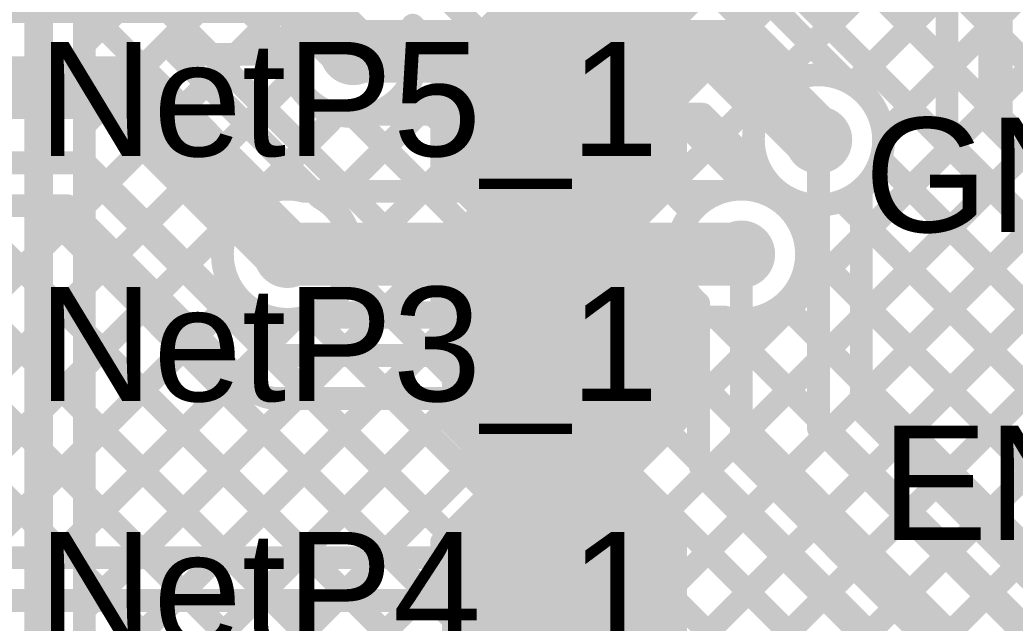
# Model space of a CAD drawing. Header units: millimetres. Extents: x -0.57 to 2.98, y -0.65 to 2.86.
# Drawn here: x 2.3533 to 2.7019, y 1.0629 to 1.274 of the extents above; entities that cross this region are included whole.
import ezdxf

# ---------------------------------------------------------------- set-up
doc = ezdxf.new("R2010")
doc.units = ezdxf.units.MM
doc.header["$MEASUREMENT"] = 0
for name, color, linetype in [('BottomLayer', 5, 'Continuous'), ('BottomSolder', 6, 'Continuous'), ('Mechanical2', 216, 'Continuous'), ('TopLayer', 1, 'Continuous'), ('TopOverlay', 2, 'Continuous'), ('TopPaste', 8, 'Continuous'), ('TopSolder', 216, 'Continuous'), ('ViaHoleLayer', 16, 'Continuous')]:
    doc.layers.add(name, color=color, linetype=linetype)
doc.styles.add('Arial', font='', dxfattribs={"height": 0.2})
doc.styles.get('Arial').set_extended_font_data('Arial')

# ---------------------------------------------------------------- blocks, each defined once
blk = doc.blocks.new('TEST_POINT_181')
at = {"layer": 'TopLayer'}
blk.add_hatch(color=1, dxfattribs=at).paths.add_polyline_path([(0.015, 0.03), (-0.015, 0.03), (-0.03, 0.015), (-0.03, -0.015), (-0.015, -0.03), (0.015, -0.03), (0.03, -0.015), (0.03, 0.015)])
at = {"layer": 'TopPaste'}
blk.add_hatch(color=8, dxfattribs=at).paths.add_polyline_path([(0.015, 0.03), (-0.015, 0.03), (-0.03, 0.015), (-0.03, -0.015), (-0.015, -0.03), (0.015, -0.03), (0.03, -0.015), (0.03, 0.015)])
at = {"layer": 'TopSolder'}
blk.add_hatch(color=216, dxfattribs=at).paths.add_polyline_path([(0.017, 0.034), (-0.017, 0.034), (-0.034, 0.017), (-0.034, -0.017), (-0.017, -0.034), (0.017, -0.034), (0.034, -0.017), (0.034, 0.017)])
at = {"layer": 'TopOverlay', "const_width": 0.00787}
for points in [[(-0.037, 0.017), (-0.017, 0.037)], [(-0.017, 0.037), (0.017, 0.037)], [(-0.017, 0.037), (0.017, 0.037)], [(0.017, 0.037), (0.037, 0.017)], [(-0.037, -0.017), (-0.037, 0.017)], [(0.037, -0.017), (0.037, 0.017)], [(-0.037, -0.017), (-0.017, -0.037)], [(0.017, -0.037), (0.037, -0.017)], [(-0.017, -0.037), (0.017, -0.037)], [(-0.017, -0.037), (0.017, -0.037)]]:
    blk.add_lwpolyline(points, dxfattribs=at)
at = {"layer": 'TopOverlay', "const_width": 0.00394}
for points in [[(-0.01897, 0.037, 1), (-0.01503, 0.037, 1)], [(-0.01897, 0.037, 1), (-0.01503, 0.037, 1)], [(-0.01897, 0.037, 1), (-0.01503, 0.037, 1)], [(0.01503, 0.037, 1), (0.01897, 0.037, 1)], [(0.01503, 0.037, 1), (0.01897, 0.037, 1)], [(0.01503, 0.037, 1), (0.01897, 0.037, 1)], [(-0.03897, 0.017, 1), (-0.03503, 0.017, 1)], [(-0.03897, 0.017, 1), (-0.03503, 0.017, 1)], [(0.03503, 0.017, 1), (0.03897, 0.017, 1)], [(0.03503, 0.017, 1), (0.03897, 0.017, 1)], [(-0.03897, -0.017, 1), (-0.03503, -0.017, 1)], [(-0.03897, -0.017, 1), (-0.03503, -0.017, 1)], [(0.03503, -0.017, 1), (0.03897, -0.017, 1)], [(0.03503, -0.017, 1), (0.03897, -0.017, 1)], [(-0.01897, -0.037, 1), (-0.01503, -0.037, 1)], [(-0.01897, -0.037, 1), (-0.01503, -0.037, 1)], [(-0.01897, -0.037, 1), (-0.01503, -0.037, 1)], [(0.01503, -0.037, 1), (0.01897, -0.037, 1)], [(0.01503, -0.037, 1), (0.01897, -0.037, 1)], [(0.01503, -0.037, 1), (0.01897, -0.037, 1)]]:
    blk.add_lwpolyline(points, format="xyb", close=True, dxfattribs=at)
blk = doc.blocks.new('TEST_POINT_182')
at = {"layer": 'TopLayer'}
blk.add_hatch(color=1, dxfattribs=at).paths.add_polyline_path([(0.015, 0.03), (-0.015, 0.03), (-0.03, 0.015), (-0.03, -0.015), (-0.015, -0.03), (0.015, -0.03), (0.03, -0.015), (0.03, 0.015)])
at = {"layer": 'TopPaste'}
blk.add_hatch(color=8, dxfattribs=at).paths.add_polyline_path([(0.015, 0.03), (-0.015, 0.03), (-0.03, 0.015), (-0.03, -0.015), (-0.015, -0.03), (0.015, -0.03), (0.03, -0.015), (0.03, 0.015)])
at = {"layer": 'TopSolder'}
blk.add_hatch(color=216, dxfattribs=at).paths.add_polyline_path([(0.017, 0.034), (-0.017, 0.034), (-0.034, 0.017), (-0.034, -0.017), (-0.017, -0.034), (0.017, -0.034), (0.034, -0.017), (0.034, 0.017)])
at = {"layer": 'TopOverlay', "const_width": 0.00787}
for points in [[(-0.017, 0.037), (-0.037, 0.017)], [(-0.017, 0.037), (0.017, 0.037)], [(-0.017, 0.037), (0.017, 0.037)], [(0.017, 0.037), (0.037, 0.017)], [(-0.037, 0.017), (-0.037, -0.017)], [(0.037, 0.017), (0.037, -0.017)], [(-0.037, -0.017), (-0.017, -0.037)], [(0.037, -0.017), (0.017, -0.037)], [(-0.017, -0.037), (0.017, -0.037)], [(-0.017, -0.037), (0.017, -0.037)]]:
    blk.add_lwpolyline(points, dxfattribs=at)
at = {"layer": 'TopOverlay', "const_width": 0.00394}
for points in [[(-0.01897, 0.037, 1), (-0.01503, 0.037, 1)], [(-0.01897, 0.037, 1), (-0.01503, 0.037, 1)], [(-0.01897, 0.037, 1), (-0.01503, 0.037, 1)], [(0.01503, 0.037, 1), (0.01897, 0.037, 1)], [(0.01503, 0.037, 1), (0.01897, 0.037, 1)], [(0.01503, 0.037, 1), (0.01897, 0.037, 1)], [(-0.03897, 0.017, 1), (-0.03503, 0.017, 1)], [(-0.03897, 0.017, 1), (-0.03503, 0.017, 1)], [(0.03503, 0.017, 1), (0.03897, 0.017, 1)], [(0.03503, 0.017, 1), (0.03897, 0.017, 1)], [(-0.03897, -0.017, 1), (-0.03503, -0.017, 1)], [(-0.03897, -0.017, 1), (-0.03503, -0.017, 1)], [(0.03503, -0.017, 1), (0.03897, -0.017, 1)], [(0.03503, -0.017, 1), (0.03897, -0.017, 1)], [(-0.01897, -0.037, 1), (-0.01503, -0.037, 1)], [(-0.01897, -0.037, 1), (-0.01503, -0.037, 1)], [(-0.01897, -0.037, 1), (-0.01503, -0.037, 1)], [(0.01503, -0.037, 1), (0.01897, -0.037, 1)], [(0.01503, -0.037, 1), (0.01897, -0.037, 1)], [(0.01503, -0.037, 1), (0.01897, -0.037, 1)]]:
    blk.add_lwpolyline(points, format="xyb", close=True, dxfattribs=at)
blk = doc.blocks.new('TEST_POINT_183')
at = {"layer": 'TopLayer'}
blk.add_hatch(color=1, dxfattribs=at).paths.add_polyline_path([(0.015, 0.03), (-0.015, 0.03), (-0.03, 0.015), (-0.03, -0.015), (-0.015, -0.03), (0.015, -0.03), (0.03, -0.015), (0.03, 0.015)])
at = {"layer": 'TopPaste'}
blk.add_hatch(color=8, dxfattribs=at).paths.add_polyline_path([(0.015, 0.03), (-0.015, 0.03), (-0.03, 0.015), (-0.03, -0.015), (-0.015, -0.03), (0.015, -0.03), (0.03, -0.015), (0.03, 0.015)])
at = {"layer": 'TopSolder'}
blk.add_hatch(color=216, dxfattribs=at).paths.add_polyline_path([(0.017, 0.034), (-0.017, 0.034), (-0.034, 0.017), (-0.034, -0.017), (-0.017, -0.034), (0.017, -0.034), (0.034, -0.017), (0.034, 0.017)])
at = {"layer": 'TopOverlay', "const_width": 0.00787}
for points in [[(-0.017, 0.037), (-0.037, 0.017)], [(-0.017, 0.037), (0.017, 0.037)], [(-0.017, 0.037), (0.017, 0.037)], [(0.017, 0.037), (0.037, 0.017)], [(-0.037, 0.017), (-0.037, -0.017)], [(0.037, 0.017), (0.037, -0.017)], [(-0.037, -0.017), (-0.017, -0.037)], [(0.037, -0.017), (0.017, -0.037)], [(-0.017, -0.037), (0.017, -0.037)], [(-0.017, -0.037), (0.017, -0.037)]]:
    blk.add_lwpolyline(points, dxfattribs=at)
at = {"layer": 'TopOverlay', "const_width": 0.00394}
for points in [[(-0.01897, 0.037, 1), (-0.01503, 0.037, 1)], [(-0.01897, 0.037, 1), (-0.01503, 0.037, 1)], [(-0.01897, 0.037, 1), (-0.01503, 0.037, 1)], [(0.01503, 0.037, 1), (0.01897, 0.037, 1)], [(0.01503, 0.037, 1), (0.01897, 0.037, 1)], [(0.01503, 0.037, 1), (0.01897, 0.037, 1)], [(-0.03897, 0.017, 1), (-0.03503, 0.017, 1)], [(-0.03897, 0.017, 1), (-0.03503, 0.017, 1)], [(0.03503, 0.017, 1), (0.03897, 0.017, 1)], [(0.03503, 0.017, 1), (0.03897, 0.017, 1)], [(-0.03897, -0.017, 1), (-0.03503, -0.017, 1)], [(-0.03897, -0.017, 1), (-0.03503, -0.017, 1)], [(0.03503, -0.017, 1), (0.03897, -0.017, 1)], [(0.03503, -0.017, 1), (0.03897, -0.017, 1)], [(-0.01897, -0.037, 1), (-0.01503, -0.037, 1)], [(-0.01897, -0.037, 1), (-0.01503, -0.037, 1)], [(-0.01897, -0.037, 1), (-0.01503, -0.037, 1)], [(0.01503, -0.037, 1), (0.01897, -0.037, 1)], [(0.01503, -0.037, 1), (0.01897, -0.037, 1)], [(0.01503, -0.037, 1), (0.01897, -0.037, 1)]]:
    blk.add_lwpolyline(points, format="xyb", close=True, dxfattribs=at)

msp = doc.modelspace()

# ---------------------------------------------------------------- hatches: boundary and pattern name
at = {"layer": 'BottomLayer'}
h = msp.add_hatch(color=5, dxfattribs=at)
edge = h.paths.add_edge_path()
edge.add_arc((2.47, 1.263), 0.01181, 0, 360)
h = msp.add_hatch(color=5, dxfattribs=at)
edge = h.paths.add_edge_path()
edge.add_arc((2.633, 1.232), 0.01181, 0, 360)
h = msp.add_hatch(color=5, dxfattribs=at)
edge = h.paths.add_edge_path()
edge.add_arc((2.447, 1.192), 0.01181, 0, 360)
h = msp.add_hatch(color=5, dxfattribs=at)
edge = h.paths.add_edge_path()
edge.add_arc((2.606, 1.192), 0.01181, 0, 360)
at = {"layer": 'BottomSolder'}
h = msp.add_hatch(color=6, dxfattribs=at)
edge = h.paths.add_edge_path()
edge.add_arc((2.47, 1.263), 0.00791, 0, 360)
h = msp.add_hatch(color=6, dxfattribs=at)
edge = h.paths.add_edge_path()
edge.add_arc((2.633, 1.232), 0.00791, 0, 360)
h = msp.add_hatch(color=6, dxfattribs=at)
edge = h.paths.add_edge_path()
edge.add_arc((2.447, 1.192), 0.00791, 0, 360)
h = msp.add_hatch(color=6, dxfattribs=at)
edge = h.paths.add_edge_path()
edge.add_arc((2.606, 1.192), 0.00791, 0, 360)
at = {"layer": 'TopLayer'}
h = msp.add_hatch(color=1, dxfattribs=at)
edge = h.paths.add_edge_path()
edge.add_arc((2.47, 1.263), 0.01181, 0, 360)
h = msp.add_hatch(color=1, dxfattribs=at)
edge = h.paths.add_edge_path()
edge.add_arc((2.633, 1.232), 0.01181, 0, 360)
h = msp.add_hatch(color=1, dxfattribs=at)
edge = h.paths.add_edge_path()
edge.add_arc((2.447, 1.192), 0.01181, 0, 360)
h = msp.add_hatch(color=1, dxfattribs=at)
edge = h.paths.add_edge_path()
edge.add_arc((2.606, 1.192), 0.01181, 0, 360)
at = {"layer": 'TopSolder'}
h = msp.add_hatch(color=216, dxfattribs=at)
edge = h.paths.add_edge_path()
edge.add_arc((2.47, 1.263), 0.00791, 0, 360)
h = msp.add_hatch(color=216, dxfattribs=at)
edge = h.paths.add_edge_path()
edge.add_arc((2.633, 1.232), 0.00791, 0, 360)
h = msp.add_hatch(color=216, dxfattribs=at)
edge = h.paths.add_edge_path()
edge.add_arc((2.447, 1.192), 0.00791, 0, 360)
h = msp.add_hatch(color=216, dxfattribs=at)
edge = h.paths.add_edge_path()
edge.add_arc((2.606, 1.192), 0.00791, 0, 360)
at = {"layer": 'ViaHoleLayer'}
h = msp.add_hatch(color=16, dxfattribs=at)
edge = h.paths.add_edge_path()
edge.add_arc((2.47, 1.263), 0.00591, 0, 360)
h = msp.add_hatch(color=16, dxfattribs=at)
edge = h.paths.add_edge_path()
edge.add_arc((2.633, 1.232), 0.00591, 0, 360)
h = msp.add_hatch(color=16, dxfattribs=at)
edge = h.paths.add_edge_path()
edge.add_arc((2.447, 1.192), 0.00591, 0, 360)
h = msp.add_hatch(color=16, dxfattribs=at)
edge = h.paths.add_edge_path()
edge.add_arc((2.606, 1.192), 0.00591, 0, 360)

# ---------------------------------------------------------------- linework, layer by layer
at = {"layer": 'BottomLayer'}
for points, const_width in [([(2.695, 1.239), (2.695, 1.898)], 0.012), ([(2.678, 1.239), (2.678, 1.89096)], 0.008), ([(2.37586, 1.26544), (2.623, 1.51259)], 0.008), ([(2.37586, 1.23716), (2.623, 1.4843)], 0.008), ([(2.37586, 1.20888), (2.623, 1.45602)], 0.008), ([(2.49518, 1.41327), (2.77647, 1.13198)], 0.008), ([(2.39619, 1.31427), (2.44719, 1.26327)], 0.008), ([(2.63032, 1.26535), (2.678, 1.31303)], 0.008), ([(2.62945, 1.30729), (2.678, 1.25873)], 0.008), ([(2.35986, 0.88286), (2.35986, 1.30057)], 0.01), ([(2.38204, 1.30013), (2.46817, 1.214)], 0.008), ([(2.37586, 0.88286), (2.37586, 1.29395)], 0.008), ([(2.64479, 1.25153), (2.678, 1.28474)], 0.008), ([(2.37586, 1.27803), (2.44014, 1.21375)], 0.008), ([(2.61716, 1.27852), (2.64334, 1.25233)], 0.008), ([(2.47031, 1.26256), (2.47075, 1.263)], 0.022), ([(2.47031, 1.26225), (2.47031, 1.26256)], 0.022), ([(2.47075, 1.263), (2.60156, 1.263)], 0.022), ([(2.60156, 1.263), (2.63256, 1.232)], 0.022), ([(2.65571, 1.23417), (2.678, 1.25646)], 0.008), ([(2.37586, 1.18059), (2.44911, 1.25384)], 0.008), ([(2.37586, 1.24975), (2.42563, 1.19998)], 0.008), ([(2.43487, 1.21132), (2.46443, 1.24088)], 0.008), ([(2.46583, 1.214), (2.49283, 1.241)], 0.008), ([(2.47603, 1.241), (2.59245, 1.241)], 0.008), ([(2.49412, 1.214), (2.52112, 1.241)], 0.008), ([(2.49774, 1.241), (2.52474, 1.214)], 0.008), ([(2.5224, 1.214), (2.5494, 1.241)], 0.008), ([(2.52603, 1.241), (2.55303, 1.214)], 0.008), ([(2.55069, 1.214), (2.57769, 1.241)], 0.008), ([(2.55431, 1.241), (2.58131, 1.214)], 0.008), ([(2.5826, 1.241), (2.60898, 1.21462)], 0.008), ([(2.59245, 1.241), (2.61386, 1.21959)], 0.008), ([(2.695, 1.239), (2.817, 1.117)], 0.012), ([(2.47027, 1.24019), (2.49646, 1.214)], 0.008), ([(2.63256, 1.232), (2.633, 1.232)], 0.022), ([(2.57897, 1.214), (2.59921, 1.23424)], 0.008), ([(2.37586, 0.92603), (2.68029, 1.23047)], 0.008), ([(2.683, 1.22696), (2.77647, 1.13349)], 0.008), ([(2.65482, 1.22535), (2.77647, 1.10369)], 0.008), ([(2.37586, 1.22146), (2.77664, 0.82068)], 0.008), ([(2.60798, 1.21472), (2.61335, 1.2201)], 0.008), ([(2.37586, 0.89775), (2.69403, 1.21592)], 0.008), ([(2.45303, 1.214), (2.59997, 1.214)], 0.008), ([(2.62545, 1.20391), (2.63083, 1.20929)], 0.008), ([(2.64118, 1.2107), (2.79871, 1.05317)], 0.008), ([(2.37586, 1.15231), (2.42768, 1.20413)], 0.008), ([(2.34733, 0.84093), (2.70818, 1.20178)], 0.008), ([(2.44775, 1.192), (2.606, 1.192)], 0.022), ([(2.37586, 1.19318), (2.80906, 0.75997)], 0.008), ([(2.62862, 1.19498), (2.78362, 1.03998)], 0.008), ([(2.34733, 0.81265), (2.72232, 1.18764)], 0.008), ([(2.37586, 1.12402), (2.42937, 1.17753)], 0.008), ([(2.62073, 1.17458), (2.77651, 1.0188)], 0.008), ([(2.35884, 0.79588), (2.73646, 1.1735)], 0.008), ([(2.37586, 0.95432), (2.59154, 1.17)], 0.008), ([(2.37586, 1.01089), (2.53497, 1.17)], 0.008), ([(2.37586, 1.03917), (2.50669, 1.17)], 0.008), ([(2.37586, 0.9826), (2.56326, 1.17)], 0.008), ([(2.37586, 1.06745), (2.4784, 1.17)], 0.008), ([(2.37586, 1.09574), (2.44944, 1.16932)], 0.008), ([(2.45303, 1.17), (2.59997, 1.17)], 0.008), ([(2.45561, 1.17), (2.78445, 0.84115)], 0.008), ([(2.48389, 1.17), (2.80007, 0.85382)], 0.008), ([(2.51217, 1.17), (2.77885, 0.90332)], 0.008), ([(2.54046, 1.17), (2.7791, 0.93136)], 0.008), ([(2.56874, 1.17), (2.79081, 0.94793)], 0.008), ([(2.59703, 1.17), (2.81009, 0.95693)], 0.008), ([(2.37586, 1.16489), (2.78978, 0.75097)], 0.008), ([(2.37196, 0.78071), (2.7506, 1.15936)], 0.008), ([(2.31231, 0.69278), (2.76474, 1.14521)], 0.008), ([(2.37586, 1.13661), (2.77347, 0.739)], 0.008), ([(2.37586, 1.10833), (2.74518, 0.739)], 0.008), ([(2.37586, 1.08004), (2.7169, 0.739)], 0.008)]:
    msp.add_lwpolyline(points, dxfattribs=dict(at, const_width=const_width))
at = {"layer": 'BottomLayer', "const_width": 0.008}
for points in [[(2.47603, 1.241, -1.310882), (2.47603, 1.285)], [(2.64334, 1.25233, -0.282219), (2.65581, 1.232)], [(2.68298, 1.22698, -0.198912), (2.678, 1.239)], [(2.683, 1.22696, -0.199327), (2.678, 1.239)], [(2.65581, 1.232, -0.74692), (2.61386, 1.21959)], [(2.45303, 1.17, -1.310882), (2.45303, 1.214)], [(2.59997, 1.214, -0.494904), (2.62881, 1.192)], [(2.62881, 1.192, -0.494904), (2.59997, 1.17)]]:
    msp.add_lwpolyline(points, format="xyb", dxfattribs=at)
at = {"layer": 'BottomLayer'}
for points, const_width in [([(2.46481, 1.26256, 1), (2.47581, 1.26256, 1)], 0.011), ([(2.46481, 1.26256, 1), (2.47581, 1.26256, 1)], 0.011), ([(2.46481, 1.26225, 1), (2.47581, 1.26225, 1)], 0.011), ([(2.46525, 1.263, 1), (2.47625, 1.263, 1)], 0.011), ([(2.46525, 1.263, 1), (2.47625, 1.263, 1)], 0.011), ([(2.59606, 1.263, 1), (2.60706, 1.263, 1)], 0.011), ([(2.59606, 1.263, 1), (2.60706, 1.263, 1)], 0.011), ([(2.37386, 1.26544, 1), (2.37786, 1.26544, 1)], 0.004), ([(2.62832, 1.26535, 1), (2.63232, 1.26535, 1)], 0.004), ([(2.44519, 1.26327, 1), (2.44919, 1.26327, 1)], 0.004), ([(2.676, 1.25873, 1), (2.68, 1.25873, 1)], 0.004), ([(2.676, 1.25646, 1), (2.68, 1.25646, 1)], 0.004), ([(2.44711, 1.25384, 1), (2.45111, 1.25384, 1)], 0.004), ([(2.64134, 1.25233, 1), (2.64534, 1.25233, 1)], 0.004), ([(2.64134, 1.25233, 1), (2.64534, 1.25233, 1)], 0.004), ([(2.64279, 1.25153, 1), (2.64679, 1.25153, 1)], 0.004), ([(2.37386, 1.24975, 1), (2.37786, 1.24975, 1)], 0.004), ([(2.46243, 1.24088, 1), (2.46643, 1.24088, 1)], 0.004), ([(2.47403, 1.241, 1), (2.47803, 1.241, 1)], 0.004), ([(2.47403, 1.241, 1), (2.47803, 1.241, 1)], 0.004), ([(2.49083, 1.241, 1), (2.49483, 1.241, 1)], 0.004), ([(2.49574, 1.241, 1), (2.49974, 1.241, 1)], 0.004), ([(2.51912, 1.241, 1), (2.52312, 1.241, 1)], 0.004), ([(2.52403, 1.241, 1), (2.52803, 1.241, 1)], 0.004), ([(2.5474, 1.241, 1), (2.5514, 1.241, 1)], 0.004), ([(2.55231, 1.241, 1), (2.55631, 1.241, 1)], 0.004), ([(2.57569, 1.241, 1), (2.57969, 1.241, 1)], 0.004), ([(2.5806, 1.241, 1), (2.5846, 1.241, 1)], 0.004), ([(2.59045, 1.241, 1), (2.59445, 1.241, 1)], 0.004), ([(2.59045, 1.241, 1), (2.59445, 1.241, 1)], 0.004), ([(2.692, 1.239, 1), (2.698, 1.239, 1)], 0.006), ([(2.692, 1.239, 1), (2.698, 1.239, 1)], 0.006), ([(2.37386, 1.23716, 1), (2.37786, 1.23716, 1)], 0.004), ([(2.46827, 1.24019, 1), (2.47227, 1.24019, 1)], 0.004), ([(2.62706, 1.232, 1), (2.63806, 1.232, 1)], 0.011), ([(2.62706, 1.232, 1), (2.63806, 1.232, 1)], 0.011), ([(2.6275, 1.232, 1), (2.6385, 1.232, 1)], 0.011), ([(2.676, 1.239, 1), (2.68, 1.239, 1)], 0.004), ([(2.676, 1.239, 1), (2.68, 1.239, 1)], 0.004), ([(2.676, 1.239, 1), (2.68, 1.239, 1)], 0.004), ([(2.59721, 1.23424, 1), (2.60121, 1.23424, 1)], 0.004), ([(2.65371, 1.23417, 1), (2.65771, 1.23417, 1)], 0.004), ([(2.65381, 1.232, 1), (2.65781, 1.232, 1)], 0.004), ([(2.65381, 1.232, 1), (2.65781, 1.232, 1)], 0.004), ([(2.67829, 1.23047, 1), (2.68229, 1.23047, 1)], 0.004), ([(2.68098, 1.22698, 1), (2.68498, 1.22698, 1)], 0.004), ([(2.681, 1.22696, 1), (2.685, 1.22696, 1)], 0.004), ([(2.681, 1.22696, 1), (2.685, 1.22696, 1)], 0.004), ([(2.65282, 1.22535, 1), (2.65682, 1.22535, 1)], 0.004), ([(2.37386, 1.22146, 1), (2.37786, 1.22146, 1)], 0.004), ([(2.61135, 1.2201, 1), (2.61535, 1.2201, 1)], 0.004), ([(2.61186, 1.21959, 1), (2.61586, 1.21959, 1)], 0.004), ([(2.61186, 1.21959, 1), (2.61586, 1.21959, 1)], 0.004), ([(2.43814, 1.21375, 1), (2.44214, 1.21375, 1)], 0.004), ([(2.45103, 1.214, 1), (2.45503, 1.214, 1)], 0.004), ([(2.45103, 1.214, 1), (2.45503, 1.214, 1)], 0.004), ([(2.46383, 1.214, 1), (2.46783, 1.214, 1)], 0.004), ([(2.46617, 1.214, 1), (2.47017, 1.214, 1)], 0.004), ([(2.49212, 1.214, 1), (2.49612, 1.214, 1)], 0.004), ([(2.49446, 1.214, 1), (2.49846, 1.214, 1)], 0.004), ([(2.5204, 1.214, 1), (2.5244, 1.214, 1)], 0.004), ([(2.52274, 1.214, 1), (2.52674, 1.214, 1)], 0.004), ([(2.54869, 1.214, 1), (2.55269, 1.214, 1)], 0.004), ([(2.55103, 1.214, 1), (2.55503, 1.214, 1)], 0.004), ([(2.57697, 1.214, 1), (2.58097, 1.214, 1)], 0.004), ([(2.57931, 1.214, 1), (2.58331, 1.214, 1)], 0.004), ([(2.59797, 1.214, 1), (2.60197, 1.214, 1)], 0.004), ([(2.59797, 1.214, 1), (2.60197, 1.214, 1)], 0.004), ([(2.60598, 1.21472, 1), (2.60998, 1.21472, 1)], 0.004), ([(2.60698, 1.21462, 1), (2.61098, 1.21462, 1)], 0.004), ([(2.69203, 1.21592, 1), (2.69603, 1.21592, 1)], 0.004), ([(2.43287, 1.21132, 1), (2.43687, 1.21132, 1)], 0.004), ([(2.62883, 1.20929, 1), (2.63283, 1.20929, 1)], 0.004), ([(2.63918, 1.2107, 1), (2.64318, 1.2107, 1)], 0.004), ([(2.37386, 1.20888, 1), (2.37786, 1.20888, 1)], 0.004), ([(2.42568, 1.20413, 1), (2.42968, 1.20413, 1)], 0.004), ([(2.62345, 1.20391, 1), (2.62745, 1.20391, 1)], 0.004), ([(2.42363, 1.19998, 1), (2.42763, 1.19998, 1)], 0.004), ([(2.44225, 1.192, 1), (2.45325, 1.192, 1)], 0.011), ([(2.6005, 1.192, 1), (2.6115, 1.192, 1)], 0.011), ([(2.37386, 1.19318, 1), (2.37786, 1.19318, 1)], 0.004), ([(2.62662, 1.19498, 1), (2.63062, 1.19498, 1)], 0.004), ([(2.62681, 1.192, 1), (2.63081, 1.192, 1)], 0.004), ([(2.62681, 1.192, 1), (2.63081, 1.192, 1)], 0.004), ([(2.37386, 1.18059, 1), (2.37786, 1.18059, 1)], 0.004), ([(2.42737, 1.17753, 1), (2.43137, 1.17753, 1)], 0.004), ([(2.61873, 1.17458, 1), (2.62273, 1.17458, 1)], 0.004), ([(2.44744, 1.16932, 1), (2.45144, 1.16932, 1)], 0.004), ([(2.45103, 1.17, 1), (2.45503, 1.17, 1)], 0.004), ([(2.45103, 1.17, 1), (2.45503, 1.17, 1)], 0.004), ([(2.45361, 1.17, 1), (2.45761, 1.17, 1)], 0.004), ([(2.4764, 1.17, 1), (2.4804, 1.17, 1)], 0.004), ([(2.48189, 1.17, 1), (2.48589, 1.17, 1)], 0.004), ([(2.50469, 1.17, 1), (2.50869, 1.17, 1)], 0.004), ([(2.51017, 1.17, 1), (2.51417, 1.17, 1)], 0.004), ([(2.53297, 1.17, 1), (2.53697, 1.17, 1)], 0.004), ([(2.53846, 1.17, 1), (2.54246, 1.17, 1)], 0.004), ([(2.56126, 1.17, 1), (2.56526, 1.17, 1)], 0.004), ([(2.56674, 1.17, 1), (2.57074, 1.17, 1)], 0.004), ([(2.58954, 1.17, 1), (2.59354, 1.17, 1)], 0.004), ([(2.59503, 1.17, 1), (2.59903, 1.17, 1)], 0.004), ([(2.59797, 1.17, 1), (2.60197, 1.17, 1)], 0.004), ([(2.59797, 1.17, 1), (2.60197, 1.17, 1)], 0.004), ([(2.37386, 1.16489, 1), (2.37786, 1.16489, 1)], 0.004), ([(2.37386, 1.15231, 1), (2.37786, 1.15231, 1)], 0.004), ([(2.37386, 1.13661, 1), (2.37786, 1.13661, 1)], 0.004), ([(2.37386, 1.12402, 1), (2.37786, 1.12402, 1)], 0.004), ([(2.37386, 1.10833, 1), (2.37786, 1.10833, 1)], 0.004), ([(2.37386, 1.09574, 1), (2.37786, 1.09574, 1)], 0.004), ([(2.37386, 1.08004, 1), (2.37786, 1.08004, 1)], 0.004), ([(2.37386, 1.06745, 1), (2.37786, 1.06745, 1)], 0.004)]:
    msp.add_lwpolyline(points, format="xyb", close=True, dxfattribs=dict(at, const_width=const_width))
at = {"layer": 'Mechanical2', "const_width": 0.01}
msp.add_lwpolyline([(1.75783, 2.80917, -6.230382), (0.64896, 2.81029)], format="xyb", dxfattribs=at)
at = {"layer": 'TopLayer'}
for points, const_width in [([(2.56249, 1.19752), (2.70674, 1.34176)], 0.008), ([(2.46027, 1.324), (2.542, 1.24227)], 0.008), ([(2.64479, 1.25153), (2.70674, 1.31348)], 0.008), ([(2.65411, 1.31091), (2.70674, 1.25828)], 0.008), ([(2.57709, 1.26869), (2.61443, 1.30603)], 0.008), ([(2.583, 1.24631), (2.64209, 1.3054)], 0.008), ([(2.60242, 1.30603), (2.70674, 1.20171)], 0.008), ([(2.6307, 1.30603), (2.70674, 1.23)], 0.008), ([(2.57782, 1.30235), (2.62635, 1.25382)], 0.008), ([(2.138, 1.284), (2.449, 1.284)], 0.022), ([(2.449, 1.284), (2.47, 1.263)], 0.022), ([(2.56367, 1.28821), (2.6117, 1.24018)], 0.008), ([(2.5625, 1.28327), (2.583, 1.26277)], 0.008), ([(2.65571, 1.23417), (2.70674, 1.2852)], 0.008), ([(2.49088, 1.27218), (2.501, 1.26206)], 0.008), ([(2.40811, 1.262), (2.43989, 1.262)], 0.008), ([(2.40811, 1.262), (2.45829, 1.21182)], 0.008), ([(2.41855, 1.25157), (2.42898, 1.262)], 0.008), ([(2.42017, 1.262), (2.50308, 1.17909)], 0.008), ([(2.43989, 1.262), (2.45018, 1.25171)], 0.008), ([(2.501, 1.22177), (2.501, 1.26206)], 0.008), ([(2.583, 1.22177), (2.583, 1.26277)], 0.008), ([(2.02931, 1.25031), (2.38869, 1.25031)], 0.022), ([(2.38869, 1.25031), (2.447, 1.192)], 0.022), ([(2.648, 1.19818), (2.70674, 1.25691)], 0.008), ([(2.43269, 1.23742), (2.44858, 1.25331)], 0.008), ([(2.46147, 1.20963), (2.501, 1.24917)], 0.008), ([(2.48874, 1.25), (2.501, 1.23774)], 0.008), ([(2.44683, 1.22328), (2.46443, 1.24088)], 0.008), ([(2.583, 1.2406), (2.60898, 1.21462)], 0.008), ([(2.47027, 1.24019), (2.51722, 1.19324)], 0.008), ([(2.633, 1.131), (2.633, 1.232)], 0.008), ([(2.648, 1.16989), (2.70674, 1.22863)], 0.008), ([(2.011, 1.224), (2.376, 1.224)], 0.008), ([(2.376, 1.224), (2.44348, 1.15652)], 0.008), ([(2.65482, 1.22535), (2.70674, 1.17343)], 0.008), ([(2.46968, 1.18956), (2.50145, 1.22133)], 0.008), ([(2.501, 1.22177), (2.5215, 1.20127)], 0.008), ([(2.5625, 1.20127), (2.583, 1.22177)], 0.008), ([(2.60798, 1.21472), (2.61347, 1.22021)], 0.008), ([(2.57827, 1.21704), (2.58858, 1.20673)], 0.008), ([(2.648, 1.13721), (2.648, 1.21481)], 0.008), ([(2.0191, 1.209), (2.36979, 1.209)], 0.008), ([(2.2469, 1.209), (2.37014, 1.08576)], 0.008), ([(2.25274, 1.08576), (2.37288, 1.2059)], 0.008), ([(2.27518, 1.209), (2.39843, 1.08576)], 0.008), ([(2.30347, 1.209), (2.42671, 1.08576)], 0.008), ([(2.33175, 1.209), (2.45499, 1.08576)], 0.008), ([(2.36004, 1.209), (2.48328, 1.08576)], 0.008), ([(2.36979, 1.209), (2.43287, 1.14592)], 0.008), ([(2.47992, 1.17152), (2.51559, 1.20719)], 0.008), ([(2.56413, 1.2029), (2.586, 1.18102)], 0.008), ([(2.648, 1.20388), (2.70674, 1.14514)], 0.008), ([(2.5215, 1.20127), (2.5625, 1.20127)], 0.008), ([(2.5342, 1.19752), (2.53796, 1.20127)], 0.008), ([(2.53747, 1.20127), (2.54123, 1.19752)], 0.008), ([(2.648, 1.14161), (2.70674, 1.20034)], 0.008), ([(2.501, 1.17702), (2.5215, 1.19752)], 0.008), ([(2.5215, 1.19752), (2.5625, 1.19752)], 0.008), ([(2.5625, 1.19752), (2.583, 1.17702)], 0.008), ([(2.28102, 1.08576), (2.38703, 1.19176)], 0.008), ([(2.606, 1.192), (2.606, 1.194)], 0.008), ([(2.606, 1.122), (2.606, 1.192)], 0.008), ([(2.57664, 1.18338), (2.58328, 1.19002)], 0.008), ([(2.46875, 1.18514), (2.48237, 1.17152)], 0.008), ([(2.30931, 1.08576), (2.40117, 1.17762)], 0.008), ([(2.501, 1.17152), (2.501, 1.17702)], 0.008), ([(2.583, 1.13602), (2.583, 1.17702)], 0.008), ([(2.591, 1.122), (2.591, 1.17481)], 0.008), ([(2.648, 1.1756), (2.70674, 1.11686)], 0.008), ([(2.45704, 1.17152), (2.501, 1.17152)], 0.008), ([(2.65995, 1.12527), (2.70674, 1.17206)], 0.008), ([(2.583, 1.16146), (2.591, 1.16946)], 0.008), ([(2.33759, 1.08576), (2.41531, 1.16348)], 0.008), ([(2.44348, 1.15652), (2.542, 1.15652)], 0.008), ([(2.583, 1.15574), (2.591, 1.14774)], 0.008), ([(2.36588, 1.08576), (2.42945, 1.14933)], 0.008), ([(2.648, 1.14731), (2.77651, 1.0188)], 0.008), ([(2.67409, 1.11113), (2.70674, 1.14377)], 0.008), ([(2.39416, 1.08576), (2.44992, 1.14152)], 0.008), ([(2.42245, 1.08576), (2.4782, 1.14152)], 0.008), ([(2.44348, 1.14152), (2.501, 1.14152)], 0.008), ([(2.45581, 1.14152), (2.50353, 1.09379)], 0.008), ([(2.48409, 1.14152), (2.51767, 1.10793)], 0.008), ([(2.501, 1.13602), (2.501, 1.14152)], 0.008), ([(2.56158, 1.11176), (2.591, 1.14118)], 0.008), ([(2.45073, 1.08576), (2.501, 1.13603)], 0.008), ([(2.501, 1.13602), (2.5215, 1.11552)], 0.008), ([(2.5625, 1.11552), (2.583, 1.13602)], 0.008), ([(2.648, 1.13721), (2.73829, 1.04693)], 0.008), ([(2.57872, 1.13174), (2.59126, 1.11919)], 0.008), ([(2.633, 1.131), (2.72769, 1.03632)], 0.008), ([(2.606, 1.122), (2.708, 1.02)], 0.008), ([(2.47901, 1.08576), (2.51514, 1.12188)], 0.008), ([(2.5215, 1.11552), (2.5625, 1.11552)], 0.008), ([(2.5333, 1.11176), (2.53706, 1.11552)], 0.008), ([(2.53837, 1.11552), (2.54213, 1.11176)], 0.008), ([(2.56458, 1.11759), (2.693, 0.98917)], 0.008), ([(2.68823, 1.09698), (2.70674, 1.11549)], 0.008), ([(2.501, 1.09126), (2.5215, 1.11176)], 0.008), ([(2.5215, 1.11176), (2.5625, 1.11176)], 0.008), ([(2.5625, 1.11176), (2.583, 1.09126)], 0.008), ([(2.57618, 1.09807), (2.59287, 1.11476)], 0.008), ([(2.5954, 1.11139), (2.693, 1.01379)], 0.008), ([(2.583, 1.07661), (2.60659, 1.1002)], 0.008), ([(2.70237, 1.08284), (2.71616, 1.09663)], 0.008), ([(2.501, 1.08576), (2.501, 1.09126)], 0.008), ([(2.583, 1.05026), (2.583, 1.09126)], 0.008), ([(2.14234, 1.08576), (2.501, 1.08576)], 0.008), ([(2.56068, 1.026), (2.62073, 1.08605)], 0.008), ([(2.13613, 1.07076), (2.542, 1.07076)], 0.008), ([(2.57573, 1.01277), (2.63487, 1.07191)], 0.008), ([(2.583, 1.07089), (2.693, 0.96089)], 0.008)]:
    msp.add_lwpolyline(points, dxfattribs=dict(at, const_width=const_width))
for points, const_width in [([(2.4435, 1.284, 1), (2.4545, 1.284, 1)], 0.011), ([(2.4435, 1.284, 1), (2.4545, 1.284, 1)], 0.011), ([(2.48888, 1.27218, 1), (2.49288, 1.27218, 1)], 0.004), ([(2.48888, 1.27218, 1), (2.49288, 1.27218, 1)], 0.004), ([(2.4645, 1.263, 1), (2.4755, 1.263, 1)], 0.011), ([(2.57509, 1.26869, 1), (2.57909, 1.26869, 1)], 0.004), ([(2.40611, 1.262, 1), (2.41011, 1.262, 1)], 0.004), ([(2.40611, 1.262, 1), (2.41011, 1.262, 1)], 0.004), ([(2.41817, 1.262, 1), (2.42217, 1.262, 1)], 0.004), ([(2.42698, 1.262, 1), (2.43098, 1.262, 1)], 0.004), ([(2.43789, 1.262, 1), (2.44189, 1.262, 1)], 0.004), ([(2.43789, 1.262, 1), (2.44189, 1.262, 1)], 0.004), ([(2.49081, 1.263, 1), (2.49481, 1.263, 1)], 0.004), ([(2.49081, 1.263, 1), (2.49481, 1.263, 1)], 0.004), ([(2.499, 1.26206, 1), (2.503, 1.26206, 1)], 0.004), ([(2.499, 1.26206, 1), (2.503, 1.26206, 1)], 0.004), ([(2.581, 1.26277, 1), (2.585, 1.26277, 1)], 0.004), ([(2.581, 1.26277, 1), (2.585, 1.26277, 1)], 0.004), ([(2.38319, 1.25031, 1), (2.39419, 1.25031, 1)], 0.011), ([(2.38319, 1.25031, 1), (2.39419, 1.25031, 1)], 0.011), ([(2.41655, 1.25157, 1), (2.42055, 1.25157, 1)], 0.004), ([(2.44658, 1.25331, 1), (2.45058, 1.25331, 1)], 0.004), ([(2.44818, 1.25171, 1), (2.45218, 1.25171, 1)], 0.004), ([(2.44818, 1.25171, 1), (2.45218, 1.25171, 1)], 0.004), ([(2.62435, 1.25382, 1), (2.62835, 1.25382, 1)], 0.004), ([(2.64279, 1.25153, 1), (2.64679, 1.25153, 1)], 0.004), ([(2.48674, 1.25, 1), (2.49074, 1.25, 1)], 0.004), ([(2.499, 1.24917, 1), (2.503, 1.24917, 1)], 0.004), ([(2.581, 1.24631, 1), (2.585, 1.24631, 1)], 0.004), ([(2.46243, 1.24088, 1), (2.46643, 1.24088, 1)], 0.004), ([(2.54, 1.24227, 1), (2.544, 1.24227, 1)], 0.004), ([(2.581, 1.2406, 1), (2.585, 1.2406, 1)], 0.004), ([(2.43069, 1.23742, 1), (2.43469, 1.23742, 1)], 0.004), ([(2.46827, 1.24019, 1), (2.47227, 1.24019, 1)], 0.004), ([(2.499, 1.23774, 1), (2.503, 1.23774, 1)], 0.004), ([(2.6097, 1.24018, 1), (2.6137, 1.24018, 1)], 0.004), ([(2.65371, 1.23417, 1), (2.65771, 1.23417, 1)], 0.004), ([(2.631, 1.232, 1), (2.635, 1.232, 1)], 0.004), ([(2.65381, 1.232, 1), (2.65781, 1.232, 1)], 0.004), ([(2.65381, 1.232, 1), (2.65781, 1.232, 1)], 0.004), ([(2.374, 1.224, 1), (2.378, 1.224, 1)], 0.004), ([(2.374, 1.224, 1), (2.378, 1.224, 1)], 0.004), ([(2.44483, 1.22328, 1), (2.44883, 1.22328, 1)], 0.004), ([(2.65282, 1.22535, 1), (2.65682, 1.22535, 1)], 0.004), ([(2.499, 1.22177, 1), (2.503, 1.22177, 1)], 0.004), ([(2.499, 1.22177, 1), (2.503, 1.22177, 1)], 0.004), ([(2.49945, 1.22133, 1), (2.50345, 1.22133, 1)], 0.004), ([(2.581, 1.22177, 1), (2.585, 1.22177, 1)], 0.004), ([(2.581, 1.22177, 1), (2.585, 1.22177, 1)], 0.004), ([(2.61147, 1.22021, 1), (2.61547, 1.22021, 1)], 0.004), ([(2.57627, 1.21704, 1), (2.58027, 1.21704, 1)], 0.004), ([(2.60598, 1.21472, 1), (2.60998, 1.21472, 1)], 0.004), ([(2.60698, 1.21462, 1), (2.61098, 1.21462, 1)], 0.004), ([(2.616, 1.21481, 1), (2.62, 1.21481, 1)], 0.004), ([(2.646, 1.21481, 1), (2.65, 1.21481, 1)], 0.004), ([(2.646, 1.21481, 1), (2.65, 1.21481, 1)], 0.004), ([(2.45629, 1.21182, 1), (2.46029, 1.21182, 1)], 0.004), ([(2.45629, 1.21182, 1), (2.46029, 1.21182, 1)], 0.004), ([(2.45947, 1.20963, 1), (2.46347, 1.20963, 1)], 0.004), ([(2.616, 1.2114, 1), (2.62, 1.2114, 1)], 0.004), ([(2.35804, 1.209, 1), (2.36204, 1.209, 1)], 0.004), ([(2.36779, 1.209, 1), (2.37179, 1.209, 1)], 0.004), ([(2.36779, 1.209, 1), (2.37179, 1.209, 1)], 0.004), ([(2.37088, 1.2059, 1), (2.37488, 1.2059, 1)], 0.004), ([(2.51359, 1.20719, 1), (2.51759, 1.20719, 1)], 0.004), ([(2.58658, 1.20673, 1), (2.59058, 1.20673, 1)], 0.004), ([(2.56213, 1.2029, 1), (2.56613, 1.2029, 1)], 0.004), ([(2.646, 1.20388, 1), (2.65, 1.20388, 1)], 0.004), ([(2.4415, 1.192, 1), (2.4525, 1.192, 1)], 0.011), ([(2.5195, 1.20127, 1), (2.5235, 1.20127, 1)], 0.004), ([(2.5195, 1.20127, 1), (2.5235, 1.20127, 1)], 0.004), ([(2.53547, 1.20127, 1), (2.53947, 1.20127, 1)], 0.004), ([(2.53596, 1.20127, 1), (2.53996, 1.20127, 1)], 0.004), ([(2.5605, 1.20127, 1), (2.5645, 1.20127, 1)], 0.004), ([(2.5605, 1.20127, 1), (2.5645, 1.20127, 1)], 0.004), ([(2.5195, 1.19752, 1), (2.5235, 1.19752, 1)], 0.004), ([(2.5195, 1.19752, 1), (2.5235, 1.19752, 1)], 0.004), ([(2.5322, 1.19752, 1), (2.5362, 1.19752, 1)], 0.004), ([(2.53923, 1.19752, 1), (2.54323, 1.19752, 1)], 0.004), ([(2.56049, 1.19752, 1), (2.56449, 1.19752, 1)], 0.004), ([(2.5605, 1.19752, 1), (2.5645, 1.19752, 1)], 0.004), ([(2.5605, 1.19752, 1), (2.5645, 1.19752, 1)], 0.004), ([(2.646, 1.19818, 1), (2.65, 1.19818, 1)], 0.004), ([(2.38503, 1.19176, 1), (2.38903, 1.19176, 1)], 0.004), ([(2.46781, 1.192, 1), (2.47181, 1.192, 1)], 0.004), ([(2.46781, 1.192, 1), (2.47181, 1.192, 1)], 0.004), ([(2.51522, 1.19324, 1), (2.51922, 1.19324, 1)], 0.004), ([(2.604, 1.194, 1), (2.608, 1.194, 1)], 0.004), ([(2.604, 1.192, 1), (2.608, 1.192, 1)], 0.004), ([(2.604, 1.192, 1), (2.608, 1.192, 1)], 0.004), ([(2.46768, 1.18956, 1), (2.47168, 1.18956, 1)], 0.004), ([(2.58128, 1.19002, 1), (2.58528, 1.19002, 1)], 0.004), ([(2.46675, 1.18514, 1), (2.47075, 1.18514, 1)], 0.004), ([(2.57464, 1.18338, 1), (2.57864, 1.18338, 1)], 0.004), ([(2.50108, 1.17909, 1), (2.50508, 1.17909, 1)], 0.004), ([(2.584, 1.18102, 1), (2.588, 1.18102, 1)], 0.004), ([(2.39917, 1.17762, 1), (2.40317, 1.17762, 1)], 0.004), ([(2.499, 1.17702, 1), (2.503, 1.17702, 1)], 0.004), ([(2.499, 1.17702, 1), (2.503, 1.17702, 1)], 0.004), ([(2.581, 1.17702, 1), (2.585, 1.17702, 1)], 0.004), ([(2.581, 1.17702, 1), (2.585, 1.17702, 1)], 0.004), ([(2.589, 1.17481, 1), (2.593, 1.17481, 1)], 0.004), ([(2.589, 1.17481, 1), (2.593, 1.17481, 1)], 0.004), ([(2.646, 1.1756, 1), (2.65, 1.1756, 1)], 0.004), ([(2.45504, 1.17152, 1), (2.45904, 1.17152, 1)], 0.004), ([(2.45504, 1.17152, 1), (2.45904, 1.17152, 1)], 0.004), ([(2.47792, 1.17152, 1), (2.48192, 1.17152, 1)], 0.004), ([(2.48037, 1.17152, 1), (2.48437, 1.17152, 1)], 0.004), ([(2.499, 1.17152, 1), (2.503, 1.17152, 1)], 0.004), ([(2.499, 1.17152, 1), (2.503, 1.17152, 1)], 0.004), ([(2.589, 1.16946, 1), (2.593, 1.16946, 1)], 0.004), ([(2.646, 1.16989, 1), (2.65, 1.16989, 1)], 0.004), ([(2.41331, 1.16348, 1), (2.41731, 1.16348, 1)], 0.004), ([(2.581, 1.16146, 1), (2.585, 1.16146, 1)], 0.004), ([(2.44148, 1.15652, 1), (2.44548, 1.15652, 1)], 0.004), ([(2.44148, 1.15652, 1), (2.44548, 1.15652, 1)], 0.004), ([(2.54, 1.15652, 1), (2.544, 1.15652, 1)], 0.004), ([(2.581, 1.15574, 1), (2.585, 1.15574, 1)], 0.004), ([(2.42745, 1.14933, 1), (2.43145, 1.14933, 1)], 0.004), ([(2.589, 1.14774, 1), (2.593, 1.14774, 1)], 0.004), ([(2.646, 1.14731, 1), (2.65, 1.14731, 1)], 0.004), ([(2.43087, 1.14592, 1), (2.43487, 1.14592, 1)], 0.004), ([(2.43088, 1.14591, 1), (2.43488, 1.14591, 1)], 0.004), ([(2.43088, 1.1459, 1), (2.43488, 1.1459, 1)], 0.004), ([(2.44148, 1.14152, 1), (2.44548, 1.14152, 1)], 0.004), ([(2.44148, 1.14152, 1), (2.44548, 1.14152, 1)], 0.004), ([(2.44148, 1.14152, 1), (2.44548, 1.14152, 1)], 0.004), ([(2.44792, 1.14152, 1), (2.45192, 1.14152, 1)], 0.004), ([(2.45381, 1.14152, 1), (2.45781, 1.14152, 1)], 0.004), ([(2.4762, 1.14152, 1), (2.4802, 1.14152, 1)], 0.004), ([(2.48209, 1.14152, 1), (2.48609, 1.14152, 1)], 0.004), ([(2.499, 1.14152, 1), (2.503, 1.14152, 1)], 0.004), ([(2.499, 1.14152, 1), (2.503, 1.14152, 1)], 0.004), ([(2.589, 1.14118, 1), (2.593, 1.14118, 1)], 0.004), ([(2.646, 1.14161, 1), (2.65, 1.14161, 1)], 0.004), ([(2.499, 1.13603, 1), (2.503, 1.13603, 1)], 0.004), ([(2.499, 1.13602, 1), (2.503, 1.13602, 1)], 0.004), ([(2.499, 1.13602, 1), (2.503, 1.13602, 1)], 0.004), ([(2.581, 1.13602, 1), (2.585, 1.13602, 1)], 0.004), ([(2.581, 1.13602, 1), (2.585, 1.13602, 1)], 0.004), ([(2.646, 1.13721, 1), (2.65, 1.13721, 1)], 0.004), ([(2.646, 1.13721, 1), (2.65, 1.13721, 1)], 0.004), ([(2.57672, 1.13174, 1), (2.58072, 1.13174, 1)], 0.004), ([(2.631, 1.131, 1), (2.635, 1.131, 1)], 0.004), ([(2.631, 1.131, 1), (2.635, 1.131, 1)], 0.004), ([(2.589, 1.122, 1), (2.593, 1.122, 1)], 0.004), ([(2.589, 1.122, 1), (2.593, 1.122, 1)], 0.004), ([(2.589, 1.122, 1), (2.593, 1.122, 1)], 0.004), ([(2.604, 1.122, 1), (2.608, 1.122, 1)], 0.004), ([(2.604, 1.122, 1), (2.608, 1.122, 1)], 0.004), ([(2.65795, 1.12527, 1), (2.66195, 1.12527, 1)], 0.004), ([(2.51314, 1.12188, 1), (2.51714, 1.12188, 1)], 0.004), ([(2.58926, 1.11919, 1), (2.59326, 1.11919, 1)], 0.004), ([(2.5195, 1.11552, 1), (2.5235, 1.11552, 1)], 0.004), ([(2.5195, 1.11552, 1), (2.5235, 1.11552, 1)], 0.004), ([(2.53506, 1.11552, 1), (2.53906, 1.11552, 1)], 0.004), ([(2.53637, 1.11552, 1), (2.54037, 1.11552, 1)], 0.004), ([(2.5605, 1.11552, 1), (2.5645, 1.11552, 1)], 0.004), ([(2.5605, 1.11552, 1), (2.5645, 1.11552, 1)], 0.004), ([(2.56258, 1.11759, 1), (2.56658, 1.11759, 1)], 0.004), ([(2.5195, 1.11176, 1), (2.5235, 1.11176, 1)], 0.004), ([(2.5195, 1.11176, 1), (2.5235, 1.11176, 1)], 0.004), ([(2.5313, 1.11176, 1), (2.5353, 1.11176, 1)], 0.004), ([(2.54013, 1.11176, 1), (2.54413, 1.11176, 1)], 0.004), ([(2.55958, 1.11176, 1), (2.56358, 1.11176, 1)], 0.004), ([(2.5605, 1.11176, 1), (2.5645, 1.11176, 1)], 0.004), ([(2.5605, 1.11176, 1), (2.5645, 1.11176, 1)], 0.004), ([(2.59087, 1.11476, 1), (2.59487, 1.11476, 1)], 0.004), ([(2.59339, 1.1114, 1), (2.59739, 1.1114, 1)], 0.004), ([(2.59339, 1.11139, 1), (2.59739, 1.11139, 1)], 0.004), ([(2.5934, 1.11139, 1), (2.5974, 1.11139, 1)], 0.004), ([(2.67209, 1.11113, 1), (2.67609, 1.11113, 1)], 0.004), ([(2.51567, 1.10793, 1), (2.51967, 1.10793, 1)], 0.004), ([(2.57418, 1.09807, 1), (2.57818, 1.09807, 1)], 0.004), ([(2.60459, 1.1002, 1), (2.60859, 1.1002, 1)], 0.004), ([(2.68623, 1.09698, 1), (2.69023, 1.09698, 1)], 0.004), ([(2.499, 1.09126, 1), (2.503, 1.09126, 1)], 0.004), ([(2.499, 1.09126, 1), (2.503, 1.09126, 1)], 0.004), ([(2.50153, 1.09379, 1), (2.50553, 1.09379, 1)], 0.004), ([(2.581, 1.09126, 1), (2.585, 1.09126, 1)], 0.004), ([(2.581, 1.09126, 1), (2.585, 1.09126, 1)], 0.004), ([(2.36388, 1.08576, 1), (2.36788, 1.08576, 1)], 0.004), ([(2.36814, 1.08576, 1), (2.37214, 1.08576, 1)], 0.004), ([(2.39216, 1.08576, 1), (2.39616, 1.08576, 1)], 0.004), ([(2.39643, 1.08576, 1), (2.40043, 1.08576, 1)], 0.004), ([(2.42045, 1.08576, 1), (2.42445, 1.08576, 1)], 0.004), ([(2.42471, 1.08576, 1), (2.42871, 1.08576, 1)], 0.004), ([(2.44873, 1.08576, 1), (2.45273, 1.08576, 1)], 0.004), ([(2.45299, 1.08576, 1), (2.45699, 1.08576, 1)], 0.004), ([(2.47701, 1.08576, 1), (2.48101, 1.08576, 1)], 0.004), ([(2.48128, 1.08576, 1), (2.48528, 1.08576, 1)], 0.004), ([(2.499, 1.08576, 1), (2.503, 1.08576, 1)], 0.004), ([(2.499, 1.08576, 1), (2.503, 1.08576, 1)], 0.004), ([(2.61873, 1.08605, 1), (2.62273, 1.08605, 1)], 0.004), ([(2.70037, 1.08284, 1), (2.70437, 1.08284, 1)], 0.004), ([(2.581, 1.07661, 1), (2.585, 1.07661, 1)], 0.004), ([(2.54, 1.07076, 1), (2.544, 1.07076, 1)], 0.004), ([(2.581, 1.07089, 1), (2.585, 1.07089, 1)], 0.004), ([(2.63287, 1.07191, 1), (2.63687, 1.07191, 1)], 0.004)]:
    msp.add_lwpolyline(points, format="xyb", close=True, dxfattribs=dict(at, const_width=const_width))
at = {"layer": 'TopLayer', "const_width": 0.008}
for points in [[(2.49088, 1.27218, -0.103871), (2.49281, 1.263)], [(2.49281, 1.263, -0.76958), (2.45018, 1.25171)], [(2.618, 1.21481, -1.552955), (2.65581, 1.232)], [(2.65581, 1.232, -0.216594), (2.648, 1.21481)], [(2.591, 1.17481, -0.921356), (2.618, 1.2114)], [(2.45829, 1.21182, -0.269468), (2.46981, 1.192)], [(2.46981, 1.192, -0.28626), (2.45704, 1.17152)], [(2.44348, 1.14152, -0.198912), (2.43288, 1.14591)], [(2.44348, 1.14152, -0.198764), (2.43288, 1.1459)], [(2.59539, 1.1114, -0.198764), (2.591, 1.122)], [(2.59539, 1.11139, -0.198912), (2.591, 1.122)]]:
    msp.add_lwpolyline(points, format="xyb", dxfattribs=at)

# ---------------------------------------------------------------- block references
msp.add_blockref('TEST_POINT_181', (2.542, 1.24227))
at = {"rotation": 90}
for name, p in [('TEST_POINT_183', (2.542, 1.15652)), ('TEST_POINT_182', (2.542, 1.07076))]:
    msp.add_blockref(name, p, dxfattribs=at)

# ---------------------------------------------------------------- texts
at = {"layer": 'TopOverlay', "style": 'Arial'}
for s, p in [('NetP5_1', (2.35962, 1.22633)), ('NetP3_1', (2.35962, 1.14057)), ('NetP4_1', (2.35962, 1.05482))]:
    msp.add_text(s, height=0.04, dxfattribs=at).set_placement(p)
for s, p in [('GND', (2.64906, 1.19978)), ('EN', (2.655, 1.092))]:
    msp.add_text(s, height=0.04, rotation=360, dxfattribs=at).set_placement(p)

doc.saveas('drawing.dxf')
